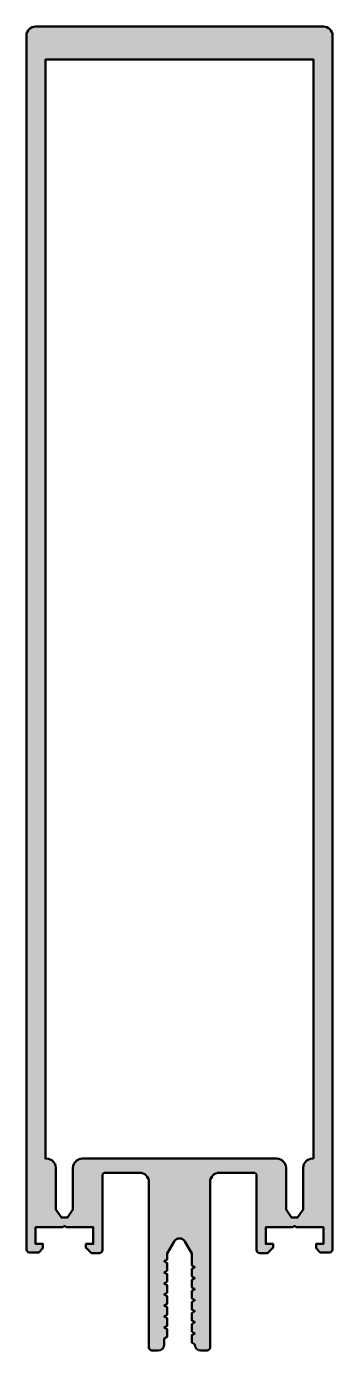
# Model space of a CAD drawing. Extents: x -25 to 25, y -16 to 200.
import ezdxf

# ---------------------------------------------------------------- set-up
doc = ezdxf.new("R2010")
doc.units = 0
doc.layers.add('0S-Alu contour', color=7, linetype='Continuous', lineweight=50)
doc.layers.add('0S-Alu hatch', color=252, linetype='Continuous', lineweight=25)

# ---------------------------------------------------------------- blocks, each defined once
blk = doc.blocks.new('326030__28B867F2_0CAF_427E_9C09_4FC9CF72744F_')
at = {"layer": '0S-Alu hatch'}
h = blk.add_hatch(color=256, dxfattribs=at)
edge = h.paths.add_edge_path()
edge.add_ellipse((23.5, 198.5), major_axis=(-1.5, 0), ratio=1, start_angle=180, end_angle=270, ccw=False)
edge.add_line((25, 198.5), (25, 0.5))
edge.add_ellipse((24.5, 0.5), major_axis=(-0.5, 0), ratio=1, start_angle=90, end_angle=180, ccw=False)
edge.add_line((24.5, 0), (23, 0))
edge.add_line((23, 0), (22.3, 0.7))
edge.add_line((22.3, 0.7), (22.3, 1.4))
edge.add_line((22.3, 1.4), (23.5, 1.4))
edge.add_line((23.5, 1.4), (23.5, 4.1))
edge.add_line((23.5, 4.1), (19.04, 4.1))
edge.add_arc((18.8, 4.05), 0.25, 11.537, 168.463)
edge.add_line((18.56, 4.1), (14.1, 4.1))
edge.add_line((14.1, 4.1), (14.1, 1.4))
edge.add_line((14.1, 1.4), (15.3, 1.4))
edge.add_line((15.3, 1.4), (15.3, 0.8))
edge.add_line((15.3, 0.8), (14.4, -0.1))
edge.add_line((14.4, -0.1), (13.1, -0.1))
edge.add_ellipse((13.1, 0.4), major_axis=(-0.5, 0), ratio=1, start_angle=0, end_angle=90, ccw=False)
edge.add_line((12.6, 0.4), (12.6, 12.5))
edge.add_arc((12.1, 12.5), 0.5, 0, 90)
edge.add_line((12.1, 13), (6.5, 13))
edge.add_arc((6.5, 11.5), 1.5, 90, 180)
edge.add_line((5, 11.5), (5, -15.5))
edge.add_ellipse((4.5, -15.5), major_axis=(-0.5, 0), ratio=1, start_angle=90, end_angle=180, ccw=False)
edge.add_line((4.5, -16), (3.5, -16))
edge.add_ellipse((3.5, -15), major_axis=(-1, 0), ratio=1, start_angle=0, end_angle=90, ccw=False)
edge.add_line((2.5, -15), (2, -14.71))
edge.add_line((2, -14.71), (2, -13.49))
edge.add_line((2, -13.49), (2.5, -13.2))
edge.add_line((2.5, -13.2), (2, -12.91))
edge.add_line((2, -12.91), (2, -11.69))
edge.add_line((2, -11.69), (2.5, -11.4))
edge.add_line((2.5, -11.4), (2, -11.11))
edge.add_line((2, -11.11), (2, -9.89))
edge.add_line((2, -9.89), (2.5, -9.6))
edge.add_line((2.5, -9.6), (2, -9.31))
edge.add_line((2, -9.31), (2, -8.09))
edge.add_line((2, -8.09), (2.5, -7.8))
edge.add_line((2.5, -7.8), (2, -7.51))
edge.add_line((2, -7.51), (2, -6.29))
edge.add_line((2, -6.29), (2.5, -6))
edge.add_line((2.5, -6), (2, -5.71))
edge.add_line((2, -5.71), (2, -4.49))
edge.add_line((2, -4.49), (2.5, -4.2))
edge.add_line((2.5, -4.2), (2, -3.91))
edge.add_line((2, -3.91), (2, -2.69))
edge.add_line((2, -2.69), (2.5, -2.4))
edge.add_line((2.5, -2.4), (2, -2.11))
edge.add_line((2, -2.11), (2, -0.16))
edge.add_line((2, -0.16), (0.87, 1.8))
edge.add_arc((0, 1.3), 1, 30, 150)
edge.add_line((-0.87, 1.8), (-2, -0.16))
edge.add_line((-2, -0.16), (-2, -1.16))
edge.add_line((-2, -1.16), (-2.5, -1.45))
edge.add_line((-2.5, -1.45), (-2, -1.74))
edge.add_line((-2, -1.74), (-2, -2.96))
edge.add_line((-2, -2.96), (-2.5, -3.25))
edge.add_line((-2.5, -3.25), (-2, -3.54))
edge.add_line((-2, -3.54), (-2, -4.76))
edge.add_line((-2, -4.76), (-2.5, -5.05))
edge.add_line((-2.5, -5.05), (-2, -5.34))
edge.add_line((-2, -5.34), (-2, -6.56))
edge.add_line((-2, -6.56), (-2.5, -6.85))
edge.add_line((-2.5, -6.85), (-2, -7.14))
edge.add_line((-2, -7.14), (-2, -8.36))
edge.add_line((-2, -8.36), (-2.5, -8.65))
edge.add_line((-2.5, -8.65), (-2, -8.94))
edge.add_line((-2, -8.94), (-2, -10.16))
edge.add_line((-2, -10.16), (-2.5, -10.45))
edge.add_line((-2.5, -10.45), (-2, -10.74))
edge.add_line((-2, -10.74), (-2, -11.96))
edge.add_line((-2, -11.96), (-2.5, -12.25))
edge.add_line((-2.5, -12.25), (-2, -12.54))
edge.add_line((-2, -12.54), (-2, -13.76))
edge.add_line((-2, -13.76), (-2.5, -14.05))
edge.add_line((-2.5, -14.05), (-2.5, -15))
edge.add_ellipse((-3.5, -15), major_axis=(-1, 0), ratio=1, start_angle=90, end_angle=180, ccw=False)
edge.add_line((-3.5, -16), (-4.5, -16))
edge.add_ellipse((-4.5, -15.5), major_axis=(-0.5, 0), ratio=1, start_angle=0, end_angle=90, ccw=False)
edge.add_line((-5, -15.5), (-5, 11.5))
edge.add_arc((-6.5, 11.5), 1.5, 0, 90)
edge.add_line((-6.5, 13), (-12.1, 13))
edge.add_arc((-12.1, 12.5), 0.5, 90, 180)
edge.add_line((-12.6, 12.5), (-12.6, 0.4))
edge.add_ellipse((-13.1, 0.4), major_axis=(-0.5, 0), ratio=1, start_angle=90, end_angle=180, ccw=False)
edge.add_line((-13.1, -0.1), (-14.4, -0.1))
edge.add_line((-14.4, -0.1), (-15.3, 0.8))
edge.add_line((-15.3, 0.8), (-15.3, 1.4))
edge.add_line((-15.3, 1.4), (-14.1, 1.4))
edge.add_line((-14.1, 1.4), (-14.1, 4.1))
edge.add_line((-14.1, 4.1), (-18.56, 4.1))
edge.add_arc((-18.8, 4.05), 0.25, 11.537, 168.463)
edge.add_line((-19.04, 4.1), (-23.5, 4.1))
edge.add_line((-23.5, 4.1), (-23.5, 1.4))
edge.add_line((-23.5, 1.4), (-22.3, 1.4))
edge.add_line((-22.3, 1.4), (-22.3, 0.7))
edge.add_line((-22.3, 0.7), (-23, 0))
edge.add_line((-23, 0), (-24.5, 0))
edge.add_ellipse((-24.5, 0.5), major_axis=(-0.5, 0), ratio=1, start_angle=0, end_angle=90, ccw=False)
edge.add_line((-25, 0.5), (-25, 198.5))
edge.add_ellipse((-23.5, 198.5), major_axis=(-1.5, 0), ratio=1, start_angle=270, end_angle=360, ccw=False)
edge.add_line((-23.5, 200), (23.5, 200))
edge = h.paths.add_edge_path()
edge.add_line((21.9, 15.3), (21.9, 194.6))
edge.add_line((21.9, 194.6), (-21.9, 194.6))
edge.add_line((-21.9, 194.6), (-21.9, 15.3))
edge.add_line((-21.9, 15.3), (-21.7, 15.3))
edge.add_ellipse((-21.7, 13.8), major_axis=(-1.5, 0), ratio=1, start_angle=180, end_angle=270, ccw=False)
edge.add_line((-20.2, 13.8), (-20.2, 7))
edge.add_line((-20.2, 7), (-19.29, 5.7))
edge.add_line((-19.29, 5.7), (-18.31, 5.7))
edge.add_line((-18.31, 5.7), (-17.4, 7))
edge.add_line((-17.4, 7), (-17.4, 13.8))
edge.add_ellipse((-15.9, 13.8), major_axis=(-1.5, 0), ratio=1, start_angle=270, end_angle=360, ccw=False)
edge.add_line((-15.9, 15.3), (15.9, 15.3))
edge.add_ellipse((15.9, 13.8), major_axis=(-1.5, 0), ratio=1, start_angle=180, end_angle=270, ccw=False)
edge.add_line((17.4, 13.8), (17.4, 7))
edge.add_line((17.4, 7), (18.31, 5.7))
edge.add_line((18.31, 5.7), (19.29, 5.7))
edge.add_line((19.29, 5.7), (20.2, 7))
edge.add_line((20.2, 7), (20.2, 13.8))
edge.add_ellipse((21.7, 13.8), major_axis=(-1.5, 0), ratio=1, start_angle=270, end_angle=360, ccw=False)
edge.add_line((21.7, 15.3), (21.9, 15.3))
at = {"layer": '0S-Alu contour', "color": 7}
for points in [[(-23.5, 200), (23.5, 200)], [(-25, 0.5), (-25, 198.5)], [(25, 198.5), (25, 0.5)], [(21.9, 15.3), (21.9, 194.6), (-21.9, 194.6), (-21.9, 15.3), (-21.7, 15.3)], [(-15.9, 15.3), (15.9, 15.3)], [(21.7, 15.3), (21.9, 15.3)], [(-20.2, 13.8), (-20.2, 7), (-19.29, 5.7), (-18.31, 5.7), (-17.4, 7), (-17.4, 13.8)], [(-6.5, 13), (-12.1, 13)], [(12.1, 13), (6.5, 13)], [(17.4, 13.8), (17.4, 7), (18.31, 5.7), (19.29, 5.7), (20.2, 7), (20.2, 13.8)], [(-12.6, 12.5), (-12.6, 0.4)], [(-5, -15.5), (-5, 11.5)], [(5, 11.5), (5, -15.5)], [(12.6, 0.4), (12.6, 12.5)], [(-19.04, 4.1), (-23.5, 4.1), (-23.5, 1.4), (-22.3, 1.4), (-22.3, 0.7), (-23, 0), (-24.5, 0)], [(-13.1, -0.1), (-14.4, -0.1), (-15.3, 0.8), (-15.3, 1.4), (-14.1, 1.4), (-14.1, 4.1), (-18.56, 4.1)], [(18.56, 4.1), (14.1, 4.1), (14.1, 1.4), (15.3, 1.4), (15.3, 0.8), (14.4, -0.1), (13.1, -0.1)], [(24.5, 0), (23, 0), (22.3, 0.7), (22.3, 1.4), (23.5, 1.4), (23.5, 4.1), (19.04, 4.1)], [(-0.87, 1.8), (-2, -0.16), (-2, -1.16), (-2.5, -1.45), (-2, -1.74), (-2, -2.96), (-2.5, -3.25), (-2, -3.54), (-2, -4.76), (-2.5, -5.05), (-2, -5.34), (-2, -6.56), (-2.5, -6.85), (-2, -7.14), (-2, -8.36), (-2.5, -8.65), (-2, -8.94), (-2, -10.16), (-2.5, -10.45), (-2, -10.74), (-2, -11.96), (-2.5, -12.25), (-2, -12.54), (-2, -13.76), (-2.5, -14.05), (-2.5, -15)], [(2.5, -15), (2, -14.71), (2, -13.49), (2.5, -13.2), (2, -12.91), (2, -11.69), (2.5, -11.4), (2, -11.11), (2, -9.89), (2.5, -9.6), (2, -9.31), (2, -8.09), (2.5, -7.8), (2, -7.51), (2, -6.29), (2.5, -6), (2, -5.71), (2, -4.49), (2.5, -4.2), (2, -3.91), (2, -2.69), (2.5, -2.4), (2, -2.11), (2, -0.16), (0.87, 1.8)], [(-3.5, -16), (-4.5, -16)], [(4.5, -16), (3.5, -16)]]:
    blk.add_lwpolyline(points, dxfattribs=at)
at = {"layer": '0S-Alu contour', "color": 7, "extrusion": (0, 0, -1)}
for centre, radius, start, end in [((23.5, 198.5), 1.5, 0, 90), ((-23.5, 198.5), 1.5, 90, 180), ((21.7, 13.8), 1.5, 90, 180), ((15.9, 13.8), 1.5, 0, 90), ((-15.9, 13.8), 1.5, 90, 180), ((-21.7, 13.8), 1.5, 0, 90), ((24.5, 0.5), 0.5, 270, 0), ((13.1, 0.4), 0.5, 180, 270), ((-13.1, 0.4), 0.5, 270, 0), ((-24.5, 0.5), 0.5, 180, 270), ((3.5, -15), 1, 180, 270), ((-3.5, -15), 1, 270, 0), ((4.5, -15.5), 0.5, 270, 0), ((-4.5, -15.5), 0.5, 180, 270)]:
    blk.add_arc(centre, radius, start, end, dxfattribs=at)
at = {"layer": '0S-Alu contour', "color": 7}
for centre, radius, start, end in [((-12.1, 12.5), 0.5, 90, 180), ((-6.5, 11.5), 1.5, 0, 90), ((6.5, 11.5), 1.5, 90, 180), ((12.1, 12.5), 0.5, 0, 90), ((-18.8, 4.05), 0.25, 11.537, 168.463), ((0, 1.3), 1, 30, 150), ((18.8, 4.05), 0.25, 11.537, 168.463)]:
    blk.add_arc(centre, radius, start, end, dxfattribs=at)
blk = doc.blocks.new('326030__A98699C0_5F62_47F4_B2E8_6CDE79847DD0_')
at = {"layer": '0S-Alu contour', "color": 7}
blk.add_blockref('326030__28B867F2_0CAF_427E_9C09_4FC9CF72744F_', (0, 0), dxfattribs=at)

msp = doc.modelspace()

# ---------------------------------------------------------------- block references
at = {"layer": '0S-Alu contour', "color": 7}
msp.add_blockref('326030__A98699C0_5F62_47F4_B2E8_6CDE79847DD0_', (0, 0), dxfattribs=at)

doc.saveas('drawing.dxf')
